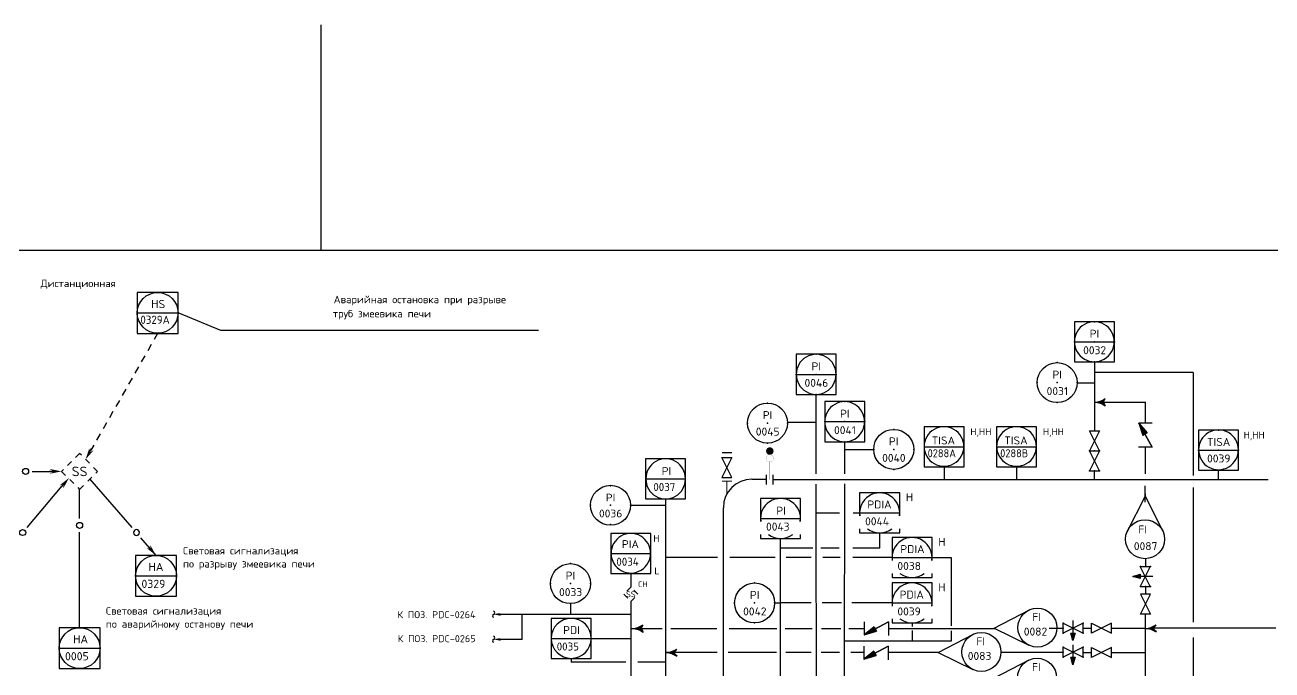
# Model space of a CAD drawing. Extents: x 270 to 589, y 86 to 206.
# Drawn here: x 332.7 to 354.51, y 108.25 to 119.53 of the extents above; entities that cross this region are included whole.
import ezdxf
from ezdxf.enums import TextEntityAlignment as Align

# ---------------------------------------------------------------- set-up
doc = ezdxf.new("R2010")
doc.units = 0
doc.header["$MEASUREMENT"] = 0
for name, pattern in [('DASH', [0.15625, 0.09375, -0.0625]), ('DASHED', [0.1875, 0.125, -0.0625]), ('HIDDEN', [0.125, 0.0625, -0.0625]), ('SDASH', [0.09375, 0.046875, -0.046875])]:
    doc.linetypes.add(name, pattern=pattern)
doc.layers.get('0').update_dxf_attribs({"linetype": 'CONTINUOUS'})
for name, color, linetype in [('IN-ATTRIBS', 7, 'CONTINUOUS'), ('IN-ELECTRICAL', 7, 'HIDDEN'), ('IN-EQUIPMENT', 7, 'CONTINUOUS'), ('IN-INST-TAP', 7, 'CONTINUOUS'), ('IN-INSTRUMENT', 7, 'SDASH'), ('IN-MAJ-PROC', 3, 'CONTINUOUS'), ('IN-MIN-PROC', 7, 'CONTINUOUS'), ('IN-SOFTWARE', 7, 'CONTINUOUS'), ('IN-TEXT', 51, 'CONTINUOUS')]:
    doc.layers.add(name, color=color, linetype=linetype)
doc.styles.add('ATTRIBS', font='SIMPLEX', dxfattribs={"width": 0.8, "height": 0.125})
doc.styles.add('NARROW', font='simplex', dxfattribs={"width": 0.75, "height": 0.1})
doc.styles.add('S1', font='SIMPLEX.shx')
doc.styles.add('SIMPLEX', font='SIMPLEX')

# ---------------------------------------------------------------- blocks, each defined once
blk = doc.blocks.new('BUBTEXT')
at = {"layer": 'IN-ATTRIBS'}
for p in [(0, 0.25), (-0.25, 0), (0, 0), (0.25, 0), (0, -0.25)]:
    blk.add_point(p, dxfattribs=at)
at = {"layer": 'IN-ATTRIBS', "flags": 1}
for tag, style, width, p in [('IDNUM', 'ATTRIBS', 0.8, (0.009, 0.584)), ('DWGNO', 'ATTRIBS', 0.8, (0.003, 0.447)), ('FILENO', 'ATTRIBS', 0.8, (-0.003, 0.311)), ('LOC', 'ATTRIBS', 0.8, (-0.08, -0.422)), ('SIG', 'ATTRIBS', 0.8, (-0.087, -0.563)), ('INSTALL', 'ATTRIBS', 0.8, (-0.087, -0.699)), ('SERV', 'ATTRIBS', 0.8, (-0.083, -0.838)), ('DATE', 'ATTRIBS', 0.8, (-0.088, -0.969)), ('DES', 'NARROW', 0.75, (-0.087, -1.102)), ('CSYS', 'NARROW', 0.75, (-0.087, -1.243))]:
    blk.add_attdef(tag, text='', height=0.1, dxfattribs=dict(at, style=style, width=width)).set_placement(p, align=Align.CENTER)
at = {"layer": 'IN-ATTRIBS', "style": 'ATTRIBS', "flags": 1}
blk.add_attdef('SYSCDI', text='', height=0.1, dxfattribs=at).set_placement((-0.312, 0.312), align=Align.RIGHT)
at = {"layer": 'IN-ATTRIBS', "style": 'S1'}
for tag, p in [('XT', (0.324, 0.257)), ('A1', (0.323, 0.115)), ('A2', (0.323, -0.035)), ('A3', (0.323, -0.185)), ('RES', (0.323, -0.342))]:
    blk.add_attdef(tag, p, '', height=0.1, dxfattribs=at)
at = {"layer": 'IN-ATTRIBS', "style": 'ATTRIBS'}
blk.add_attdef('SYSCDV', text='', height=0.1, dxfattribs=at).set_placement((-0.312, 0.141), align=Align.RIGHT)
at = {"layer": 'IN-ATTRIBS', "style": 'S1'}
for tag, p in [('INSTTYPE', (0, 0.05)), ('TAGNUM', (0.002, -0.156)), ('MD', (0.402, -0.565)), ('SZ', (0.402, -0.696))]:
    blk.add_attdef(tag, text='', height=0.1, dxfattribs=at).set_placement(p, align=Align.CENTER)
blk = doc.blocks.new('-ARROW')
blk.add_line((0.085, 0), (0.125, 0))
for points in [[(0.085, 0), (0, 0), (0.085, 0), (0.124, 0.025)], [(0.085, 0), (0, 0), (0.085, 0), (0.124, -0.025)]]:
    blk.add_solid(points)
blk = doc.blocks.new('VALVTEXT')
at = {"layer": 'IN-ATTRIBS'}
for p in [(0, 0.0625), (0, 0), (0.25, 0.0625), (0.25, 0), (0, -0.0625), (0.25, -0.0625)]:
    blk.add_point(p, dxfattribs=at)
at = {"layer": 'IN-ATTRIBS', "style": 'S1', "flags": 1}
for tag, p in [('IDNUM', (0.125, 0.5625)), ('DWGNO', (0.125, 0.4375)), ('FILENO', (0.125, 0.3125))]:
    blk.add_attdef(tag, text='', height=0.1, dxfattribs=at).set_placement(p, align=Align.CENTER)
at = {"layer": 'IN-ATTRIBS', "style": 'S1'}
for tag, p in [('MODE', (0.125, 0.078125)), ('SIZE', (0.125, -0.1875))]:
    blk.add_attdef(tag, text='', height=0.1, dxfattribs=at).set_placement(p, align=Align.CENTER)
blk = doc.blocks.new('PD23')
blk.add_lwpolyline([(0, 0.125), (-0.125, 0), (0, -0.125), (0.125, 0), (0, 0.125)])
at = {"layer": 'IN-ATTRIBS', "style": 'ATTRIBS', "width": 0.8, "flags": 1}
for tag, p in [('IDNUM', (0.009, 0.459)), ('DWGNO', (0.003, 0.322)), ('FILENO', (-0.003, 0.186))]:
    blk.add_attdef(tag, text='', height=0.1, dxfattribs=at).set_placement(p, align=Align.CENTER)
at = {"layer": 'IN-ATTRIBS', "style": 'S1'}
blk.add_attdef('SYSCDV', (0.125, 0.125), '', height=0.1, dxfattribs=at)
blk = doc.blocks.new('A$C66F72A6C')
at = {"layer": 'IN-INSTRUMENT'}
ref = blk.add_blockref('PD23', (0.125, 0.125), dxfattribs=at)
ref.add_attrib('S_TAG', 'SS', dxfattribs={"layer": 'IN-ATTRIBS', "height": 0.1, "style": 'S1'}).set_placement((0.125, 0.125), align=Align.MIDDLE)
ref.add_attrib('SYSCDV', 'CH', (0.25, 0.25), dxfattribs={"layer": 'IN-ATTRIBS', "height": 0.1, "style": 'S1'})
blk = doc.blocks.new('-SOFTCIR')
blk.add_circle((0, 0), 0.266)
blk = doc.blocks.new('PH9')
for p, q in [((0, 0.1875), (-0.1875, 0)), ((0.1875, 0), (0, 0.1875)), ((-0.1875, 0), (0, -0.1875)), ((0, -0.1875), (0.1875, 0))]:
    blk.add_line(p, q)

msp = doc.modelspace()

# ---------------------------------------------------------------- hatches: boundary and pattern name
for points in [[(352.185, 112.57), (352.25, 112.353), (352.327, 112.396)], [(347.377, 108.864), (347.595, 108.929), (347.551, 109.005)], [(347.372, 108.439), (347.589, 108.505), (347.546, 108.581)]]:
    msp.add_hatch(color=2).paths.add_polyline_path(points)
at = {"layer": 'IN-MIN-PROC', "linetype": 'CONTINUOUS'}
h = msp.add_hatch(dxfattribs=at)
h.set_pattern_fill('ANSI31', color=2, scale=0.00014, angle=-90, style=0)
h.set_pattern_definition([(315, (129.59191708, 301.329766676), (1.23743686708e-05, 1.23743686708e-05), [])])
h.paths.add_polyline_path([(352.208, 109.852), (352.078, 109.887), (352.208, 109.924)])
h = msp.add_hatch(dxfattribs=at)
h.set_pattern_fill('ANSI31', color=2, scale=0.00014, style=0)
h.set_pattern_definition([(45, (159.587953248, -113.721971613), (-1.23743686708e-05, 1.23743686708e-05), [])])
h.paths.add_polyline_path([(351.066, 108.894), (351.03, 108.764), (350.993, 108.894)])
h = msp.add_hatch(dxfattribs=at)
h.set_pattern_fill('ANSI31', color=2, scale=0.00014, style=0)
h.set_pattern_definition([(45, (159.587953248, -114.144970334), (-1.23743686708e-05, 1.23743686708e-05), [])])
h.paths.add_polyline_path([(351.066, 108.471), (351.03, 108.341), (350.993, 108.471)])

# ---------------------------------------------------------------- linework, layer by layer
at = {"color": 6, "linetype": 'CONTINUOUS'}
msp.add_line((271.084, 115.597), (567.702, 115.597, 0.558), dxfattribs=at)
at = {"linetype": 'CONTINUOUS'}
for p, q in [((334.661, 114.497), (335.376, 114.497)), ((351.056, 113.993), (351.756, 113.993)), ((346.19, 113.422), (346.89, 113.422)), ((346.689, 112.594), (347.389, 112.594)), ((348.426, 112.154), (349.126, 112.154)), ((349.695, 112.154), (350.395, 112.154)), ((353.228, 112.098), (353.928, 112.098)), ((347.865, 110.218), (348.565, 110.218)), ((334.633, 109.898), (335.348, 109.898)), ((347.865, 109.422), (348.565, 109.422)), ((333.296, 108.632), (334.011, 108.632))]:
    msp.add_line(p, q, dxfattribs=at)
for p, q in [((336.126, 114.187), (335.376, 114.497)), ((341.681, 114.187), (336.126, 114.187)), ((347.649, 110.381), (347.649, 110.649)), ((344.813, 110.218), (343.905, 110.218)), ((345.82, 110.218), (345.026, 110.218)), ((346.448, 110.218), (346.014, 110.218)), ((346.956, 110.218), (346.652, 110.218)), ((347.865, 110.218), (347.178, 110.218)), ((346.448, 109.422), (345.915, 109.422)), ((346.984, 109.422), (346.642, 109.422)), ((347.865, 109.422), (347.16, 109.422))]:
    msp.add_line(p, q)
at = {"color": 2}
for p, q in [((352.327, 112.396), (352.25, 112.353)), ((347.551, 109.005), (347.595, 108.929)), ((347.546, 108.581), (347.589, 108.505))]:
    msp.add_line(p, q, dxfattribs=at)
at = {"color": 7, "linetype": 'CONTINUOUS'}
for p, q in [((352.294, 111.288), (351.973, 110.661)), ((352.294, 111.288), (352.6, 110.68)), ((347.299, 110.999), (347.999, 110.999)), ((348.565, 110.218), (348.902, 110.218)), ((348.902, 110.218), (348.902, 109.02)), ((349.65, 108.981), (350.268, 109.302)), ((348.215, 109.072), (348.215, 109.008)), ((348.215, 108.941), (348.215, 108.751)), ((348.67, 108.554), (349.288, 108.876)), ((348.902, 108.936), (348.902, 108.751)), ((349.65, 108.981), (350.26, 108.684)), ((348.902, 108.751), (347.036, 108.751)), ((342.253, 108.453), (342.253, 108.386)), ((348.67, 108.554), (349.28, 108.258)), ((349.644, 108.104), (350.263, 108.426))]:
    msp.add_line(p, q, dxfattribs=at)
at = {"color": 5}
for p, q in [((350.616, 108.982), (350.856, 108.982)), ((348.67, 108.554), (348.042, 108.554))]:
    msp.add_line(p, q, dxfattribs=at)
for points in [[(334.661, 114.854), (334.661, 114.139), (335.376, 114.139), (335.376, 114.854)], [(334.633, 110.255), (334.633, 109.54), (335.348, 109.54), (335.348, 110.255)], [(333.296, 108.989), (333.296, 108.274), (334.011, 108.274), (334.011, 108.989)]]:
    msp.add_lwpolyline(points, close=True)
for points in [[(351.756, 113.939), (351.756, 114.343), (351.056, 114.343), (351.056, 113.939)], [(351.056, 113.939), (351.056, 113.643), (351.756, 113.643), (351.756, 113.939)], [(346.89, 113.368), (346.89, 113.772), (346.19, 113.772), (346.19, 113.368)], [(346.19, 113.368), (346.19, 113.072), (346.89, 113.072), (346.89, 113.368)], [(347.389, 112.54), (347.389, 112.944), (346.689, 112.944), (346.689, 112.54)], [(346.689, 112.54), (346.689, 112.244), (347.389, 112.244), (347.389, 112.54)], [(349.126, 112.101), (349.126, 112.504), (348.426, 112.504), (348.426, 112.101)], [(350.395, 112.101), (350.395, 112.504), (349.695, 112.504), (349.695, 112.101)], [(353.928, 112.044), (353.928, 112.448), (353.228, 112.448), (353.228, 112.044)], [(344.255, 111.54), (344.255, 111.944), (343.555, 111.944), (343.555, 111.54)], [(348.426, 112.101), (348.426, 111.804), (349.126, 111.804), (349.126, 112.101)], [(349.695, 112.101), (349.695, 111.804), (350.395, 111.804), (350.395, 112.101)], [(353.228, 112.044), (353.228, 111.748), (353.928, 111.748), (353.928, 112.044)], [(343.555, 111.54), (343.555, 111.244), (344.255, 111.244), (344.255, 111.54)], [(346.265, 110.846), (346.265, 111.25), (345.565, 111.25), (345.565, 110.846)], [(343.646, 110.233), (343.646, 110.637), (342.946, 110.637), (342.946, 110.233)], [(345.565, 110.622), (345.565, 110.55), (346.265, 110.55), (346.265, 110.622)], [(348.565, 110.164), (348.565, 110.568), (347.865, 110.568), (347.865, 110.164)], [(342.946, 110.233), (342.946, 109.937), (343.646, 109.937), (343.646, 110.233)], [(347.865, 109.94), (347.865, 109.868), (348.565, 109.868), (348.565, 109.94)], [(348.565, 109.369), (348.565, 109.772), (347.865, 109.772), (347.865, 109.369)], [(342.603, 108.75), (342.603, 109.153), (341.903, 109.153), (341.903, 108.75)], [(347.865, 109.144), (347.865, 109.072), (348.565, 109.072), (348.565, 109.144)], [(341.903, 108.75), (341.903, 108.453), (342.603, 108.453), (342.603, 108.75)]]:
    msp.add_lwpolyline(points)
for points in [[(351.407, 112.936, -0.150368), (351.595, 112.873, -0.150368)], [(351.532, 112.936, 0.206864), (351.595, 112.998, 0.206864)], [(351.532, 112.936, -0.206864), (351.595, 112.873, -0.206864)], [(343.323, 108.977, -0.150368), (343.511, 108.914, -0.150368)], [(343.448, 108.977, 0.206864), (343.511, 109.039, 0.206864)], [(343.448, 108.977, -0.206864), (343.511, 108.914, -0.206864)], [(352.296, 108.978, -0.150368), (352.484, 108.916, -0.150368)], [(352.421, 108.978, 0.206864), (352.484, 109.041, 0.206864)], [(352.421, 108.978, -0.206864), (352.484, 108.916, -0.206864)], [(343.911, 108.553, -0.150368), (344.098, 108.491, -0.150368)], [(344.036, 108.553, 0.206864), (344.098, 108.616, 0.206864)], [(344.036, 108.553, -0.206864), (344.098, 108.491, -0.206864)]]:
    msp.add_lwpolyline(points, format="xyb", dxfattribs=at)
at = {"color": 2}
for points in [[(351.493, 112.081), (351.318, 112.431), (351.493, 112.431), (351.318, 112.081)], [(345.065, 111.615), (344.89, 111.965), (345.065, 111.965), (344.89, 111.615)], [(351.493, 111.731), (351.318, 112.081), (351.493, 112.081), (351.318, 111.731)], [(352.383, 109.712), (352.208, 110.062), (352.383, 110.062), (352.208, 109.712)], [(352.209, 109.574), (352.384, 109.224), (352.209, 109.224), (352.384, 109.574)], [(351.206, 109.069), (350.856, 108.894), (350.856, 109.069), (351.206, 108.894)], [(351.704, 109.067), (351.354, 108.892), (351.354, 109.067), (351.704, 108.892)], [(351.206, 108.646), (350.856, 108.471), (350.856, 108.646), (351.206, 108.471)], [(351.704, 108.644), (351.354, 108.469), (351.354, 108.644), (351.704, 108.469)]]:
    msp.add_lwpolyline(points, close=True, dxfattribs=at)
for points, const_width in [([(345.695, 112.08, 1), (345.76, 112.08, 1)], 0.065), ([(345.664, 111.955, 1), (345.791, 111.955, 1)], 0.0025)]:
    msp.add_lwpolyline(points, format="xyb", close=True, dxfattribs=dict(at, const_width=const_width))
for points, const_width in [([(345.727, 111.893), (345.727, 111.58)], 0.005), ([(344.89, 111.552), (345.065, 111.552)], 0.021), ([(344.977, 111.331), (344.977, 111.552)], 0.015)]:
    msp.add_lwpolyline(points, dxfattribs=dict(at, const_width=const_width))
at = {"color": 7}
for points in [[(347.999, 110.945), (347.999, 111.349), (347.299, 111.349), (347.299, 110.945)], [(347.299, 110.721), (347.299, 110.649), (347.999, 110.649), (347.999, 110.721)]]:
    msp.add_lwpolyline(points, dxfattribs=at)
for centre, radius in [((335.019, 114.497), 0.357), ((350.754, 113.277), 0.35), ((345.687, 112.569), 0.35), ((347.895, 112.109), 0.35), ((342.941, 111.131), 0.35), ((334.991, 109.898), 0.357), ((342.24, 109.76), 0.35), ((345.462, 109.422), 0.35), ((333.654, 108.632), 0.357)]:
    msp.add_circle(centre, radius)
for centre, radius, start, end in [((351.404, 113.995), 0.348, 359.6296, 180.3704), ((351.404, 113.99), 0.348, 179.6296, 0.3704), ((346.538, 113.424), 0.348, 359.6296, 180.3704), ((346.538, 113.42), 0.348, 179.6296, 0.3704), ((347.037, 112.596), 0.348, 359.6296, 180.3704), ((347.037, 112.591), 0.348, 179.6296, 0.3704), ((348.774, 112.157), 0.348, 359.6296, 180.3704), ((350.043, 112.157), 0.348, 359.6296, 180.3704), ((353.576, 112.101), 0.348, 359.6296, 180.3704), ((348.774, 112.161), 0.348, 179.6296, 0.3704), ((350.043, 112.161), 0.348, 179.6296, 0.3704), ((343.905, 111.598), 0.346, 359.282, 180.718), ((353.576, 112.101), 0.348, 180.3704, 1.1113), ((343.905, 111.589), 0.346, 179.282, 0.718), ((345.915, 110.9), 0.35, 351.1529, 188.8471), ((343.296, 110.292), 0.346, 359.282, 180.718), ((345.915, 110.9), 0.35, 232.6037, 307.3963), ((348.215, 110.218), 0.35, 351.1529, 188.8471), ((343.296, 110.292), 0.346, 180.718, 2.1541), ((348.215, 109.422), 0.35, 351.1529, 188.8471), ((348.215, 110.218), 0.35, 232.6037, 307.3963), ((340.905, 109.196), 0.0284, 108.4319, 251.5681), ((340.887, 109.249), 0.0284, 288.4319, 71.5681), ((342.253, 108.803), 0.35, 0, 180), ((348.215, 109.422), 0.35, 232.6037, 307.3963), ((340.905, 108.758), 0.0284, 108.4319, 251.5681), ((340.887, 108.812), 0.0284, 288.4319, 71.5681), ((342.253, 108.803), 0.35, 180, 360)]:
    msp.add_arc(centre, radius, start, end)
at = {"color": 5}
for centre in [(351.399, 113.272), (343.315, 109.313), (352.288, 109.314), (343.903, 108.889)]:
    msp.add_arc(centre, 0.336, 271.3322, 305.5377, dxfattribs=at)
at = {"color": 7}
for start, end in [(351.1529, 188.8471), (232.6037, 307.3963)]:
    msp.add_arc((347.649, 110.999), 0.35, start, end, dxfattribs=at)
at = {"color": 5}
for points in [[(351.407, 112.936), (351.532, 112.936), (351.447, 112.939), (351.549, 112.944)], [(351.407, 112.936), (351.532, 112.936), (351.447, 112.932), (351.549, 112.928)], [(351.447, 112.939), (351.549, 112.944), (351.486, 112.947), (351.563, 112.954)], [(351.447, 112.932), (351.549, 112.928), (351.486, 112.924), (351.563, 112.917)], [(351.486, 112.947), (351.563, 112.954), (351.525, 112.96), (351.576, 112.967)], [(351.486, 112.924), (351.563, 112.917), (351.525, 112.912), (351.576, 112.904)], [(351.525, 112.96), (351.576, 112.967), (351.561, 112.977), (351.587, 112.982)], [(351.525, 112.912), (351.576, 112.904), (351.561, 112.895), (351.587, 112.889)], [(351.561, 112.977), (351.587, 112.982), (351.595, 112.998)], [(351.561, 112.895), (351.587, 112.889), (351.595, 112.873)], [(343.323, 108.977), (343.448, 108.977), (343.363, 108.98), (343.464, 108.985)], [(343.323, 108.977), (343.448, 108.977), (343.363, 108.973), (343.464, 108.969)], [(343.363, 108.98), (343.464, 108.985), (343.402, 108.988), (343.479, 108.995)], [(343.363, 108.973), (343.464, 108.969), (343.402, 108.965), (343.479, 108.958)], [(343.402, 108.988), (343.479, 108.995), (343.44, 109.001), (343.492, 109.008)], [(343.402, 108.965), (343.479, 108.958), (343.44, 108.953), (343.492, 108.945)], [(343.44, 109.001), (343.492, 109.008), (343.477, 109.018), (343.502, 109.023)], [(343.44, 108.953), (343.492, 108.945), (343.477, 108.936), (343.502, 108.931)], [(343.477, 109.018), (343.502, 109.023), (343.511, 109.039)], [(343.477, 108.936), (343.502, 108.931), (343.511, 108.914)], [(352.296, 108.978), (352.421, 108.978), (352.336, 108.982), (352.437, 108.986)], [(352.296, 108.978), (352.421, 108.978), (352.336, 108.975), (352.437, 108.97)], [(352.336, 108.982), (352.437, 108.986), (352.375, 108.99), (352.452, 108.997)], [(352.336, 108.975), (352.437, 108.97), (352.375, 108.967), (352.452, 108.96)], [(352.375, 108.99), (352.452, 108.997), (352.413, 109.002), (352.465, 109.01)], [(352.375, 108.967), (352.452, 108.96), (352.413, 108.954), (352.465, 108.947)], [(352.413, 109.002), (352.465, 109.01), (352.45, 109.02), (352.475, 109.025)], [(352.413, 108.954), (352.465, 108.947), (352.45, 108.937), (352.475, 108.932)], [(352.45, 109.02), (352.475, 109.025), (352.484, 109.041)], [(352.45, 108.937), (352.475, 108.932), (352.484, 108.916)], [(343.911, 108.553), (344.036, 108.553), (343.951, 108.556), (344.052, 108.561)], [(343.911, 108.553), (344.036, 108.553), (343.951, 108.55), (344.052, 108.545)], [(343.951, 108.556), (344.052, 108.561), (343.99, 108.564), (344.067, 108.572)], [(343.951, 108.55), (344.052, 108.545), (343.99, 108.542), (344.067, 108.534)], [(343.99, 108.564), (344.067, 108.572), (344.028, 108.577), (344.08, 108.585)], [(343.99, 108.542), (344.067, 108.534), (344.028, 108.529), (344.08, 108.522)], [(344.028, 108.577), (344.08, 108.585), (344.064, 108.594), (344.09, 108.599)], [(344.028, 108.529), (344.08, 108.522), (344.064, 108.512), (344.09, 108.507)], [(344.064, 108.594), (344.09, 108.599), (344.098, 108.616)], [(344.064, 108.512), (344.09, 108.507), (344.098, 108.491)]]:
    msp.add_solid(points, dxfattribs=at)
at = {"layer": 'IN-ELECTRICAL', "linetype": 'DASHED'}
msp.add_line((335.019, 114.139), (333.85, 112.094), dxfattribs=at)
at = {"layer": 'IN-EQUIPMENT', "color": 3}
for p, q in [((345.415, 111.588), (345.665, 111.588)), ((344.915, 107.228), (344.915, 111.088))]:
    msp.add_line(p, q, dxfattribs=at)
at = {"layer": 'IN-EQUIPMENT', "color": 2, "const_width": 0.021}
msp.add_lwpolyline([(344.89, 112.052), (345.065, 112.052)], dxfattribs=at)
at = {"layer": 'IN-EQUIPMENT', "color": 3, "const_width": 0.021}
for points in [[(345.665, 111.664), (345.665, 111.489)], [(345.782, 111.664), (345.782, 111.489)]]:
    msp.add_lwpolyline(points, dxfattribs=at)
at = {"layer": 'IN-EQUIPMENT', "color": 3}
msp.add_arc((345.415, 111.088), 0.5, 90, 180, dxfattribs=at)
at = {"layer": 'IN-INST-TAP', "color": 7}
for p, q in [((346.54, 111.682), (346.54, 113.072)), ((353.578, 111.581), (353.578, 111.748)), ((346.54, 109.855), (346.54, 111.498)), ((345.915, 109.675), (345.915, 110.55)), ((346.478, 110.381), (345.915, 110.381)), ((346.94, 110.381), (346.621, 110.381)), ((347.649, 110.381), (347.182, 110.381)), ((346.54, 109.654), (346.54, 109.855)), ((345.915, 108.925), (345.915, 109.675)), ((346.544, 109.198), (346.54, 109.654)), ((342.24, 109.41), (342.24, 109.223)), ((341.396, 109.223), (341.005, 109.223)), ((341.396, 108.785), (341.396, 109.223)), ((341.396, 108.785), (341.005, 108.785))]:
    msp.add_line(p, q, dxfattribs=at)
at = {"layer": 'IN-MAJ-PROC', "color": 7, "linetype": 'CONTINUOUS'}
for p, q in [((351.406, 113.642), (351.406, 112.431)), ((353.133, 113.456), (351.406, 113.456)), ((353.133, 113.456), (353.133, 111.652)), ((351.111, 113.273), (351.406, 113.273)), ((348.776, 111.804), (348.776, 111.581)), ((350.045, 111.804), (350.045, 111.581)), ((353.133, 111.444), (353.133, 109.089)), ((343.905, 111.244), (343.905, 109.799)), ((343.296, 109.937), (343.296, 109.699)), ((343.905, 109.799), (343.905, 108.554)), ((343.296, 109.449), (343.296, 108.962)), ((346.544, 108.974), (346.544, 109.198)), ((346.544, 108.486), (346.544, 108.974)), ((353.133, 108.815), (353.133, 106.389))]:
    msp.add_line(p, q, dxfattribs=at)
at = {"layer": 'IN-MAJ-PROC', "color": 5}
for p, q in [((351.406, 112.936), (351.711, 112.936)), ((343.305, 108.977), (343.842, 108.977)), ((343.997, 108.977), (344.803, 108.977)), ((345.015, 108.977), (345.638, 108.977)), ((345.638, 108.977), (345.85, 108.977)), ((345.995, 108.977), (346.468, 108.977)), ((346.632, 108.977), (346.97, 108.977)), ((347.11, 108.977), (347.366, 108.977)), ((347.802, 108.977), (349.66, 108.977))]:
    msp.add_line(p, q, dxfattribs=at)
at = {"layer": 'IN-MAJ-PROC', "color": 2}
for p, q in [((352.327, 112.396), (352.185, 112.57)), ((352.185, 112.57), (352.327, 112.396)), ((352.185, 112.57), (352.25, 112.353)), ((352.413, 112.146), (352.185, 112.57)), ((352.185, 112.57), (352.413, 112.146)), ((352.413, 112.57), (352.185, 112.57)), ((352.413, 112.146), (352.174, 112.146)), ((347.802, 109.092), (347.377, 108.864)), ((347.377, 108.864), (347.802, 109.092)), ((347.377, 109.092), (347.377, 108.864)), ((347.802, 109.092), (347.802, 108.853)), ((347.551, 109.005), (347.377, 108.864)), ((347.377, 108.864), (347.551, 109.005)), ((347.377, 108.864), (347.595, 108.929)), ((347.372, 108.668), (347.372, 108.439)), ((347.372, 108.439), (347.796, 108.668)), ((347.796, 108.668), (347.372, 108.439)), ((347.796, 108.668), (347.796, 108.429)), ((347.372, 108.439), (347.546, 108.581)), ((347.546, 108.581), (347.372, 108.439)), ((347.372, 108.439), (347.589, 108.505))]:
    msp.add_line(p, q, dxfattribs=at)
at = {"layer": 'IN-MAJ-PROC', "color": 3}
msp.add_line((345.777, 111.581), (354.445, 111.581), dxfattribs=at)
at = {"layer": 'IN-MAJ-PROC', "color": 5, "linetype": 'CONTINUOUS'}
for p, q in [((352.294, 111.186), (352.294, 111.472)), ((352.294, 111.329), (352.294, 111.288)), ((343.296, 108.977), (343.296, 108.287)), ((351.206, 108.982), (351.354, 108.982)), ((351.704, 108.982), (352.296, 108.982)), ((354.581, 108.979), (352.426, 108.979)), ((343.905, 108.554), (343.905, 108.273)), ((344.806, 108.553), (343.905, 108.553)), ((345.615, 108.553), (344.999, 108.553)), ((345.846, 108.553), (345.615, 108.553)), ((346.452, 108.553), (346.005, 108.553)), ((346.946, 108.553), (346.626, 108.553)), ((347.36, 108.553), (347.144, 108.553)), ((348.676, 108.553), (347.796, 108.553)), ((343.296, 108.287), (343.296, 107.533)), ((343.905, 108.273), (343.905, 107.749))]:
    msp.add_line(p, q, dxfattribs=at)
at = {"layer": 'IN-MAJ-PROC', "color": 2, "linetype": 'CONTINUOUS'}
for p, q in [((352.078, 109.887), (352.205, 109.887)), ((352.427, 109.887), (352.078, 109.887)), ((352.099, 109.887), (352.194, 109.887)), ((352.205, 109.887), (352.099, 109.887)), ((351.03, 109.113), (351.03, 108.764)), ((351.03, 108.764), (351.03, 108.891)), ((351.03, 108.891), (351.03, 108.785)), ((351.03, 108.785), (351.03, 108.88)), ((351.03, 108.69), (351.03, 108.341)), ((351.03, 108.341), (351.03, 108.468)), ((351.03, 108.468), (351.03, 108.362)), ((351.03, 108.362), (351.03, 108.457))]:
    msp.add_line(p, q, dxfattribs=at)
at = {"layer": 'IN-MAJ-PROC', "color": 7}
for p, q in [((345.915, 108.106), (345.915, 108.925)), ((346.544, 107.687), (346.544, 108.491)), ((347.035, 107.259), (347.035, 108.347))]:
    msp.add_line(p, q, dxfattribs=at)
at = {"layer": 'IN-MAJ-PROC', "color": 7, "linetype": 'CONTINUOUS'}
for centre in [(352.291, 110.538), (350.408, 108.991), (349.428, 108.565), (350.402, 108.115)]:
    msp.add_circle(centre, 0.341, dxfattribs=at)
at = {"layer": 'IN-MIN-PROC', "color": 4, "linetype": 'CONTINUOUS'}
msp.add_line((337.881, 115.597, 0.126), (337.881, 119.535), dxfattribs=at)
at = {"layer": 'IN-MIN-PROC', "color": 5}
for p, q in [((351.711, 112.936), (352.299, 112.936)), ((352.299, 112.57), (352.299, 112.936)), ((352.294, 112.146), (352.294, 111.681)), ((352.296, 110.201), (352.296, 110.062)), ((352.296, 109.712), (352.296, 109.574)), ((352.296, 104.297), (352.296, 109.224))]:
    msp.add_line(p, q, dxfattribs=at)
at = {"layer": 'IN-MIN-PROC', "color": 7, "linetype": 'CONTINUOUS'}
for p, q in [((346.54, 112.58), (346.037, 112.58)), ((347.038, 111.682), (347.039, 112.244)), ((347.545, 112.103), (347.042, 112.103)), ((343.555, 111.594), (344.255, 111.594)), ((347.035, 108.347), (347.038, 111.506)), ((343.896, 111.128), (343.291, 111.128)), ((345.565, 110.9), (346.265, 110.9)), ((346.949, 110.996), (346.542, 110.996)), ((347.999, 110.996), (347.187, 110.996)), ((342.946, 110.287), (343.646, 110.287)), ((345.812, 109.422), (345.915, 109.422)), ((343.296, 109.223), (341.396, 109.223)), ((341.903, 108.803), (343.296, 108.803)), ((341.903, 108.803), (342.603, 108.803)), ((343.21, 108.386), (342.253, 108.386)), ((343.905, 108.386), (343.416, 108.386))]:
    msp.add_line(p, q, dxfattribs=at)
at = {"layer": 'IN-MIN-PROC', "color": 7}
msp.add_line((351.406, 111.581), (351.406, 111.731), dxfattribs=at)
at = {"layer": 'IN-MIN-PROC', "color": 2, "linetype": 'CONTINUOUS'}
for p, q in [((352.078, 109.887), (352.208, 109.924)), ((352.208, 109.852), (352.078, 109.887)), ((352.208, 109.924), (352.208, 109.852)), ((351.03, 108.764), (350.993, 108.894)), ((350.993, 108.894), (351.066, 108.894)), ((351.066, 108.894), (351.03, 108.764)), ((350.993, 108.471), (351.066, 108.471)), ((351.03, 108.341), (350.993, 108.471)), ((351.066, 108.471), (351.03, 108.341))]:
    msp.add_line(p, q, dxfattribs=at)
at = {"layer": 'IN-MIN-PROC', "color": 5, "linetype": 'CONTINUOUS'}
for p, q in [((350.646, 108.982), (350.74, 108.982)), ((349.769, 108.563), (349.837, 108.563)), ((349.811, 108.562), (350.856, 108.562)), ((351.206, 108.557), (351.354, 108.557)), ((351.704, 108.557), (352.296, 108.557))]:
    msp.add_line(p, q, dxfattribs=at)
at = {"layer": 'IN-SOFTWARE'}
for p, q in [((332.827, 111.724), (333.155, 111.724)), ((334.572, 110.744), (333.835, 111.591)), ((332.735, 110.744), (333.349, 111.469)), ((333.654, 110.898), (333.654, 111.409)), ((333.654, 108.989), (333.654, 110.661)), ((334.991, 110.255), (334.726, 110.564))]:
    msp.add_line(p, q, dxfattribs=at)

# ---------------------------------------------------------------- block references
at = {"color": 5, "linetype": 'DASH'}
msp.add_blockref('A$C66F72A6C', (343.171, 109.449), dxfattribs=at)
at = {"layer": 'IN-ELECTRICAL', "linetype": 'DASHED', "xscale": 1.68, "yscale": 1.68, "zscale": 1.68, "rotation": 60.25511870305755}
msp.add_blockref('-ARROW', (333.759, 111.934), dxfattribs=at)
at = {"layer": 'IN-INST-TAP', "color": 2, "xscale": 1.4, "yscale": 1.4, "zscale": 1.4}
for p, rotation in [((351.406, 111.731), 90), ((352.296, 109.712), 89.99999999999999), ((351.206, 108.982), 180), ((351.206, 108.559), 180)]:
    msp.add_blockref('VALVTEXT', p, dxfattribs=dict(at, rotation=rotation))
at = {"layer": 'IN-INST-TAP', "color": 7}
for p in [(340.896, 109.223), (340.896, 108.785)]:
    msp.add_blockref('-ARROW', p, dxfattribs=at)
at = {"layer": 'IN-INSTRUMENT', "color": 7}
ref = msp.add_blockref('BUBTEXT', (351.406, 113.993), dxfattribs=dict(at, xscale=1.4, yscale=1.4, zscale=1.4))
ref.add_attrib('INSTTYPE', 'PI', dxfattribs={"layer": 'IN-ATTRIBS', "color": 7, "height": 0.14, "style": 'S1'}).set_placement((351.406, 114.063), align=Align.CENTER)
ref.add_attrib('TAGNUM', '0032', dxfattribs={"layer": 'IN-ATTRIBS', "color": 7, "height": 0.14, "style": 'S1'}).set_placement((351.409, 113.774), align=Align.CENTER)
ref = msp.add_blockref('BUBTEXT', (346.54, 113.422), dxfattribs=dict(at, xscale=1.4, yscale=1.4, zscale=1.4))
ref.add_attrib('INSTTYPE', 'PI', dxfattribs={"layer": 'IN-ATTRIBS', "color": 7, "height": 0.14, "style": 'S1'}).set_placement((346.54, 113.492), align=Align.CENTER)
ref.add_attrib('TAGNUM', '0046', dxfattribs={"layer": 'IN-ATTRIBS', "color": 7, "height": 0.14, "style": 'S1'}).set_placement((346.542, 113.203), align=Align.CENTER)
ref = msp.add_blockref('BUBTEXT', (350.754, 113.277), dxfattribs=dict(at, xscale=1.4, yscale=1.4, zscale=1.4))
ref.add_attrib('INSTTYPE', 'PI', dxfattribs={"layer": 'IN-ATTRIBS', "color": 7, "height": 0.14, "style": 'S1'}).set_placement((350.754, 113.347), align=Align.CENTER)
ref.add_attrib('TAGNUM', '0031', dxfattribs={"layer": 'IN-ATTRIBS', "color": 7, "height": 0.14, "style": 'S1'}).set_placement((350.757, 113.058), align=Align.CENTER)
ref = msp.add_blockref('BUBTEXT', (345.687, 112.569), dxfattribs=dict(at, xscale=1.4, yscale=1.4, zscale=1.4))
ref.add_attrib('INSTTYPE', 'PI', dxfattribs={"layer": 'IN-ATTRIBS', "color": 7, "height": 0.14, "style": 'S1'}).set_placement((345.687, 112.639), align=Align.CENTER)
ref.add_attrib('TAGNUM', '0045', dxfattribs={"layer": 'IN-ATTRIBS', "color": 7, "height": 0.14, "style": 'S1'}).set_placement((345.69, 112.35), align=Align.CENTER)
ref = msp.add_blockref('BUBTEXT', (347.039, 112.594), dxfattribs=dict(at, xscale=1.4, yscale=1.4, zscale=1.4))
ref.add_attrib('INSTTYPE', 'PI', dxfattribs={"layer": 'IN-ATTRIBS', "color": 7, "height": 0.14, "style": 'S1'}).set_placement((347.039, 112.663), align=Align.CENTER)
ref.add_attrib('TAGNUM', '0041', dxfattribs={"layer": 'IN-ATTRIBS', "color": 7, "height": 0.14, "style": 'S1'}).set_placement((347.042, 112.375), align=Align.CENTER)
ref = msp.add_blockref('BUBTEXT', (347.895, 112.109), dxfattribs=dict(at, xscale=1.4, yscale=1.4, zscale=1.4))
ref.add_attrib('INSTTYPE', 'PI', dxfattribs={"layer": 'IN-ATTRIBS', "color": 7, "height": 0.14, "style": 'S1'}).set_placement((347.894, 112.179), align=Align.CENTER)
ref.add_attrib('TAGNUM', '0040', dxfattribs={"layer": 'IN-ATTRIBS', "color": 7, "height": 0.14, "style": 'S1'}).set_placement((347.897, 111.89), align=Align.CENTER)
ref = msp.add_blockref('BUBTEXT', (353.578, 112.098), dxfattribs=dict(at, xscale=1.4, yscale=1.4, zscale=1.4))
ref.add_attrib('INSTTYPE', 'TISA', dxfattribs={"layer": 'IN-ATTRIBS', "color": 7, "height": 0.14, "style": 'S1'}).set_placement((353.578, 112.168), align=Align.CENTER)
ref.add_attrib('TAGNUM', '0039', dxfattribs={"layer": 'IN-ATTRIBS', "color": 7, "height": 0.14, "style": 'S1'}).set_placement((353.581, 111.88), align=Align.CENTER)
at = {"layer": 'IN-INSTRUMENT'}
ref = msp.add_blockref('PH9', (333.654, 111.724), dxfattribs=dict(at, xscale=1.68, yscale=1.68, zscale=1.68))
ref.add_attrib('TAG', 'SS', dxfattribs={"height": 0.168, "style": 'S1', "flags": 4}).set_placement((333.654, 111.724), align=Align.MIDDLE)
at = {"layer": 'IN-INSTRUMENT', "color": 7}
ref = msp.add_blockref('BUBTEXT', (342.941, 111.131), dxfattribs=dict(at, xscale=1.4, yscale=1.35, zscale=1.4))
ref.add_attrib('INSTTYPE', 'PI', dxfattribs={"layer": 'IN-ATTRIBS', "color": 7, "height": 0.135, "style": 'S1', "width": 1.037037}).set_placement((342.941, 111.198), align=Align.CENTER)
ref.add_attrib('TAGNUM', '0036', dxfattribs={"layer": 'IN-ATTRIBS', "color": 7, "height": 0.135, "style": 'S1', "width": 1.037037}).set_placement((342.943, 110.92), align=Align.CENTER)
ref = msp.add_blockref('BUBTEXT', (342.24, 109.76), dxfattribs=dict(at, xscale=1.4, yscale=1.4, zscale=1.4))
ref.add_attrib('INSTTYPE', 'PI', dxfattribs={"layer": 'IN-ATTRIBS', "color": 7, "height": 0.14, "style": 'S1'}).set_placement((342.24, 109.83), align=Align.CENTER)
ref.add_attrib('TAGNUM', '0033', dxfattribs={"layer": 'IN-ATTRIBS', "color": 7, "height": 0.14, "style": 'S1'}).set_placement((342.243, 109.542), align=Align.CENTER)
ref = msp.add_blockref('BUBTEXT', (345.462, 109.422), dxfattribs=dict(at, xscale=1.4, yscale=1.4, zscale=1.4))
ref.add_attrib('INSTTYPE', 'PI', dxfattribs={"layer": 'IN-ATTRIBS', "color": 7, "height": 0.14, "style": 'S1'}).set_placement((345.462, 109.492), align=Align.CENTER)
ref.add_attrib('TAGNUM', '0042', dxfattribs={"layer": 'IN-ATTRIBS', "color": 7, "height": 0.14, "style": 'S1'}).set_placement((345.465, 109.204), align=Align.CENTER)
at = {"layer": 'IN-SOFTWARE', "xscale": 0.1976656626, "yscale": 0.1976656626, "zscale": 0.1976656626}
msp.add_blockref('-SOFTCIR', (332.709, 111.724), dxfattribs=at)
at = {"layer": 'IN-SOFTWARE', "yscale": 0.1976656626, "zscale": 0.1976656626}
for p, xscale, rotation in [((333.654, 110.779), 0.1976656626, 90), ((332.658, 110.654), 0.1976656626, 49.46230535298658), ((334.649, 110.654), -0.1976656626, 310.5376946470134)]:
    msp.add_blockref('-SOFTCIR', p, dxfattribs=dict(at, xscale=xscale, rotation=rotation))
at = {"layer": 'IN-TEXT', "xscale": 1.68, "yscale": 1.68, "zscale": 1.68}
for p, rotation in [((333.339, 111.724), 180), ((333.469, 111.609), 229.4623053529866), ((334.991, 110.255), 130.7826635774577)]:
    msp.add_blockref('-ARROW', p, dxfattribs=dict(at, rotation=rotation))

# ---------------------------------------------------------------- texts
at = {"color": 7, "linetype": 'CONTINUOUS'}
for s, height, style, p in [('HS', 0.143, 'SIMPLEX', (334.905, 114.58)), ('0087', 0.14, 'SIMPLEX', (352.095, 110.346)), ('HA', 0.143, 'SIMPLEX', (334.858, 109.982)), ('0329', 0.143, 'S1', (334.736, 109.685)), ('HA', 0.143, 'SIMPLEX', (333.54, 108.716)), ('0005', 0.143, 'S1', (333.399, 108.419))]:
    msp.add_text(s, height=height, dxfattribs=dict(at, style=style)).set_placement(p)
at = {"color": 7, "linetype": 'CONTINUOUS', "style": 'S1', "width": 0.93}
msp.add_text('0329A', height=0.143, dxfattribs=at).set_placement((334.717, 114.305))
at = {"layer": 'IN-INSTRUMENT', "color": 1, "style": 'SIMPLEX'}
for s, p in [('Дистанционная', (332.972, 114.948)), ('Аварийная остановка при разрыве ', (338.098, 114.666)), ('труб змеевика печи', (338.082, 114.419)), ('Световая сигнализация', (335.463, 110.271)), ('по разрыву змеевика печи', (335.463, 110.042)), ('Световая сигнализация', (334.114, 109.218)), ('по аварийному останову печи', (334.114, 108.989))]:
    msp.add_text(s, height=0.13, dxfattribs=at).set_placement(p)
at = {"layer": 'IN-MAJ-PROC', "color": 7, "linetype": 'CONTINUOUS', "style": 'S1'}
msp.add_text(' FI', height=0.14, dxfattribs=at).set_placement((352.081, 110.637))
at = {"layer": 'IN-MIN-PROC', "color": 7, "linetype": 'CONTINUOUS', "style": 'SIMPLEX'}
for s, height, p in [('H,HH', 0.12, (349.235, 112.358)), ('H,HH', 0.12, (350.504, 112.358)), ('H,HH', 0.12, (354.016, 112.298)), ('TISA', 0.14, (348.559, 112.195)), ('TISA', 0.14, (349.829, 112.195)), ('PI', 0.14, (343.836, 111.66)), ('H', 0.14, (348.108, 111.202)), ('PI', 0.14, (345.841, 110.966)), ('PDIA', 0.14, (347.433, 111.075)), ('0043', 0.14, (345.661, 110.687)), ('0044', 0.14, (347.394, 110.78)), ('H', 0.12, (343.69, 110.49)), ('PIA', 0.14, (343.139, 110.381)), ('PDIA', 0.14, (348.01, 110.294)), ('H', 0.14, (348.674, 110.421)), ('L', 0.12, (343.708, 109.924)), ('0038', 0.14, (347.959, 109.999)), ('H', 0.14, (348.674, 109.626)), ('PDIA', 0.14, (347.998, 109.498)), ('0039', 0.14, (347.959, 109.204)), ('FI', 0.14, (350.32, 109.107)), ('PDI', 0.14, (342.112, 108.878)), ('0082', 0.14, (350.17, 108.851)), ('FI', 0.14, (349.34, 108.68)), ('0083', 0.14, (349.19, 108.425)), ('FI', 0.14, (350.314, 108.23))]:
    msp.add_text(s, height=height, dxfattribs=at).set_placement(p)
for s, width, p in [('0288A', 0.9, (348.488, 111.971)), ('0288B', 0.9, (349.757, 111.971)), ('0037', 0.95, (343.69, 111.381)), ('0034', 0.95, (343.043, 110.074)), ('0035', 0.95, (342, 108.59))]:
    msp.add_text(s, height=0.14, dxfattribs=dict(at, width=width)).set_placement(p)
for s, p in [('К ПОЗ. PDC-0264', (340.58, 109.156)), ('К ПОЗ. PDC-0265', (340.58, 108.736))]:
    msp.add_text(s, height=0.1232, dxfattribs=at).set_placement(p, align=Align.RIGHT)

doc.saveas('drawing.dxf')
